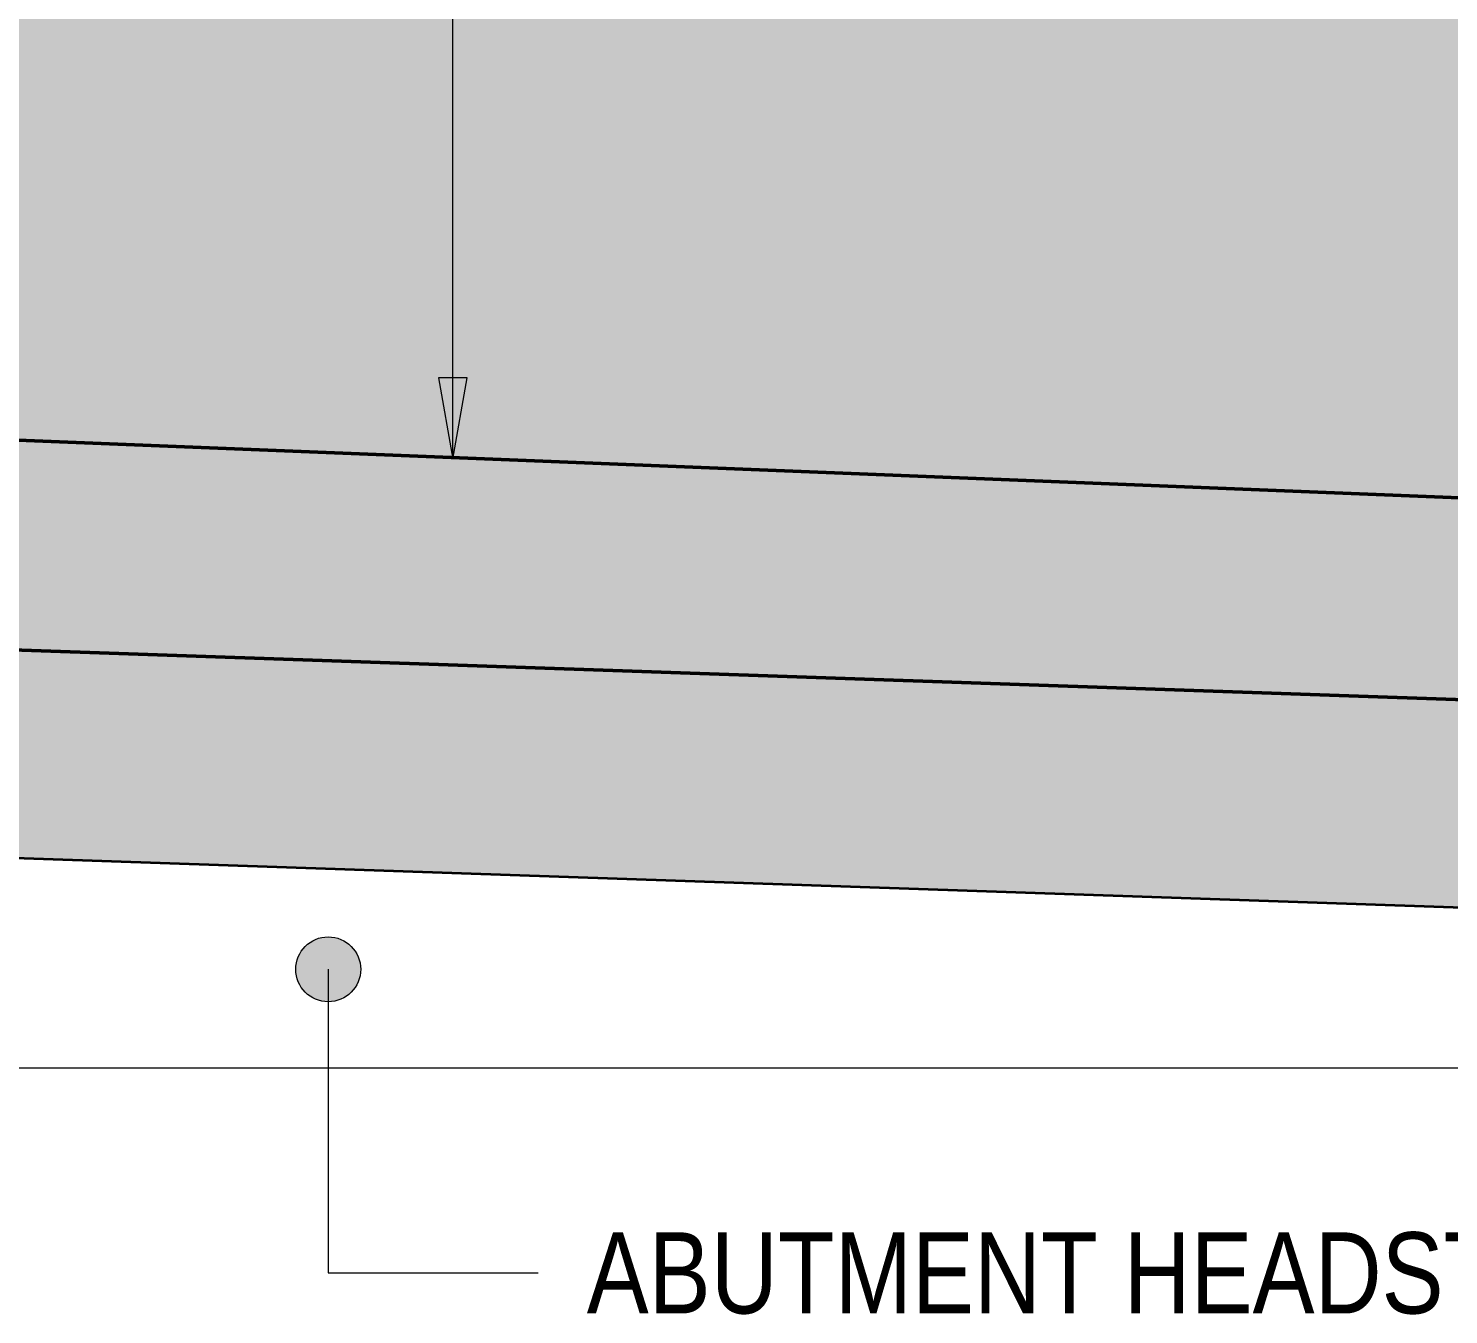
# Model space of a CAD drawing. Header units: metres. Extents: x 0 to 258, y 3 to 25.
# Drawn here: x 249.738 to 251.926, y 20.345 to 22.327 of the extents above; entities that cross this region are included whole.
import ezdxf

# ---------------------------------------------------------------- set-up
doc = ezdxf.new("R2010")
doc.units = ezdxf.units.M
for name, color, linetype, lineweight in [('A-DETL', 7, 'Continuous', 13), ('A-DETL-GENF', 7, 'Continuous', 9), ('A-FLOR', 7, 'Continuous', 50), ('G-ANNO-TEXT', 7, 'Continuous', 9)]:
    doc.layers.add(name, color=color, linetype=linetype, lineweight=lineweight)
doc.styles.add('Arial Narrow_2', font='ARIALN.TTF', dxfattribs={"height": 0.125})

# ---------------------------------------------------------------- blocks, each defined once
blk = doc.blocks.new('CS_DET_BreakLine_ViewScale - Std Break-8191813-DRG-2873172 - ELEVATION - SOUTH WEST END')
at = {"layer": 'A-DETL-GENF'}
blk.add_line((-1091.1678, 20.7251), (-1096.1048, 20.7251), dxfattribs=at)

msp = doc.modelspace()

# ---------------------------------------------------------------- hatches: boundary and pattern name
at = {"layer": 'A-DETL-GENF', "true_color": 0xc0c0c0}
msp.add_hatch(color=9, dxfattribs=at).paths.add_polyline_path([(253.4748, 20.9198), (253.4748, 21.2404), (253.4748, 21.2404), (243.7045, 21.5754), (243.7045, 21.2543), (253.4748, 20.9198)])
at = {"layer": 'A-FLOR', "lineweight": 5, "true_color": 0xc0c0c0}
for points in [[(253.4748, 21.542), (253.4788, 22.7266), (243.7084, 23.1202), (243.7049, 21.9332), (253.0439, 21.5592)], [(253.4748, 21.2409), (253.4748, 21.542), (243.7044, 21.9332), (243.7045, 21.5754), (252.6474, 21.2692)]]:
    msp.add_hatch(color=9, dxfattribs=at).paths.add_polyline_path(points)
at = {"layer": 'G-ANNO-TEXT'}
msp.add_hatch(color=256, dxfattribs=at).paths.add_polyline_path([(250.3914, 21.6633), (250.4134, 21.7883), (250.3694, 21.7883)])
h = msp.add_hatch(color=256, dxfattribs=at)
edge = h.paths.add_edge_path()
edge.add_arc((250.1995, 20.8773), 0.05, 0, 360)

# ---------------------------------------------------------------- linework, layer by layer
at = {"layer": 'A-DETL', "lineweight": 9}
for p, q in [((253.4748, 21.2409), (243.7045, 21.5754)), ((243.7045, 21.2543), (253.4748, 20.9198))]:
    msp.add_line(p, q, dxfattribs=at)
at = {"layer": 'A-DETL', "lineweight": 35}
msp.add_line((253.4748, 20.9198), (243.7008, 21.2544), dxfattribs=at)
at = {"layer": 'A-FLOR'}
for p, q in [((243.7044, 21.9332), (253.4748, 21.542)), ((243.7045, 21.5754), (253.4748, 21.2404))]:
    msp.add_line(p, q, dxfattribs=at)
at = {"layer": 'G-ANNO-TEXT'}
for p, q in [((250.3914, 21.6633), (250.3914, 23.6219)), ((250.4134, 21.7883), (250.3694, 21.7883)), ((250.3694, 21.7883), (250.3914, 21.6633)), ((250.3914, 21.6633), (250.4134, 21.7883)), ((250.1995, 20.8773), (250.1995, 20.4097)), ((250.1995, 20.4097), (250.5229, 20.4097))]:
    msp.add_line(p, q, dxfattribs=at)
msp.add_circle((250.1995, 20.8773), 0.05, dxfattribs=at)

# ---------------------------------------------------------------- block references
at = {"layer": 'A-DETL-GENF'}
msp.add_blockref('CS_DET_BreakLine_ViewScale - Std Break-8191813-DRG-2873172 - ELEVATION - SOUTH WEST END', (1344.7426, 0), dxfattribs=at)

# ---------------------------------------------------------------- texts
at = {"layer": 'G-ANNO-TEXT', "insert": (250.5979, 20.4722), "char_height": 0.125, "attachment_point": 1, "style": 'Arial Narrow_2', "bg_fill": 3, "box_fill_scale": 1, "bg_fill_color": 256, "bg_fill_transparency": 0}
msp.add_mtext('ABUTMENT HEADSTOCK A1', dxfattribs=at)

doc.saveas('drawing.dxf')
